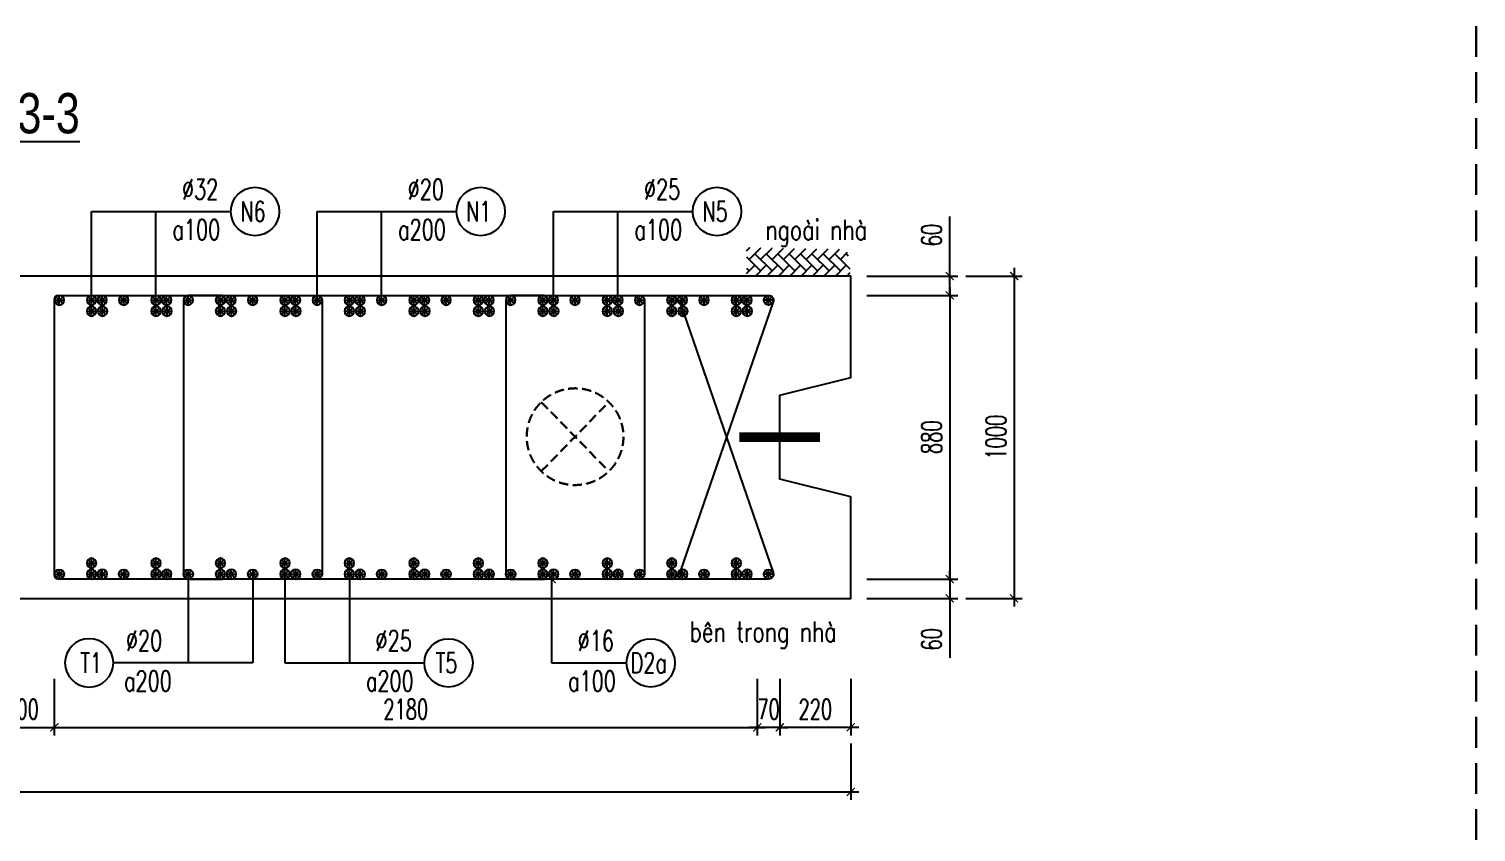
# Model space of a CAD drawing. Header units: millimetres. Extents: x -143483 to 1166745, y -1448440 to -1202244.
# Drawn here: x 187587 to 205543, y -1417672 to -1407707 of the extents above; entities that cross this region are included whole.
import ezdxf
from ezdxf.enums import TextEntityAlignment as Align

# ---------------------------------------------------------------- set-up
doc = ezdxf.new("R2010")
doc.units = ezdxf.units.MM
doc.header["$LTSCALE"] = 30
doc.header["$PDMODE"] = 3
doc.linetypes.add('DASHED', pattern=[19.05, 12.7, -6.35])
doc.layers.get('0').update_dxf_attribs({"lineweight": 9})
doc.layers.get('Defpoints').update_dxf_attribs({"lineweight": 9})
for name, color, linetype in [('ccu11-Cotthep', 9, 'Continuous'), ('ccu11-Dim', 8, 'Continuous'), ('ccu11-Hatch', 8, 'Continuous'), ('ccu11-Text', 31, 'Continuous'), ('ccu11-Thay', 7, 'Continuous'), ('ccu11-Thep', 4, 'Continuous'), ('ccu11-Thep doc', 4, 'Continuous'), ('ccu11-Thepdai', 6, 'Continuous')]:
    doc.layers.add(name, color=color, linetype=linetype)
doc.layers.add('ccu11-Khuat', color=9, linetype='DASHED', lineweight=30)
doc.layers.add('Vicom_thep doc', color=1, linetype='Continuous', lineweight=35)
doc.styles.add('ccu11-dim', font='vnsimli.shx', dxfattribs={"width": 0.65, "bigfont": 'bigfont.shx'})
doc.styles.add('ccu11-VnAvH-B', font='VHAVANB.TTF')
doc.styles.add('ccu11-vnsimli', font='vnsimli.shx', dxfattribs={"width": 0.8, "bigfont": 'vns.shx'})
doc.styles.add('ccu11-vnsimple', font='vnsimple.shx', dxfattribs={"bigfont": 'bigfont.shx'})
doc.styles.add('ccu11_simli', font='vnsimli.shx', dxfattribs={"width": 0.8})
doc.dimstyles.new('ccu11-100', dxfattribs={"dimscale": 100, "dimtxt": 2.5, "dimasz": 1, "dimexe": 1, "dimexo": 2, "dimgap": 1, "dimtad": 1, "dimdec": 0, "dimdsep": 46, "dimtxsty": 'ccu11-dim', "dimblk": 'ARCHTICK', "dimcen": -1, "dimdle": 1, "dimclrd": 256, "dimclre": 256, "dimclrt": 3, "dimadec": 0, "dimazin": 2, "dimtfac": 0.1, "dimtdec": 0, "dimtmove": 0, "dimatfit": 1, "dimldrblk": 'ARCHTICK', "dimfxl": 0, "dimtvp": 0.833333, "dimtolj": 1, "dimtzin": 12, "dimarcsym": 0})
doc.dimstyles.new('ccu11-100x4', dxfattribs={"dimscale": 100, "dimtxt": 2.5, "dimasz": 1, "dimexe": 1, "dimexo": 2, "dimgap": 1, "dimtad": 1, "dimdec": 0, "dimlfac": 0.25, "dimdsep": 46, "dimtxsty": 'ccu11-dim', "dimblk": 'ARCHTICK', "dimcen": -1, "dimdle": 1, "dimclrd": 256, "dimclre": 256, "dimclrt": 3, "dimadec": 0, "dimazin": 2, "dimtfac": 0.1, "dimtdec": 0, "dimtmove": 0, "dimatfit": 1, "dimldrblk": 'ARCHTICK', "dimfxl": 0, "dimtvp": 0.833333, "dimtolj": 1, "dimtzin": 12, "dimarcsym": 0})

# ---------------------------------------------------------------- blocks, each defined once
blk = doc.blocks.new('MCT')
at = {"ltscale": 0.005}
for p, q in [((-0.49, 0), (0.49, 0)), ((0.35, -0.35), (-0.35, 0.35)), ((-0.35, -0.35), (0.35, 0.35)), ((0, -0.49), (0, 0.49))]:
    blk.add_line(p, q, dxfattribs=at)
blk.add_circle((0, 0), 0.492, dxfattribs=at)
blk = doc.blocks.new('*U3748')
at = {"layer": 'ccu11-Thep doc', "xscale": -121.9200000001001, "yscale": 121.9200000001001, "zscale": 121.92, "rotation": 270}
blk.add_blockref('MCT', (0, 0), dxfattribs=at)
blk = doc.blocks.new('*U3749')
at = {"layer": 'ccu11-Thep doc', "color": 0, "linetype": 'ByBlock', "lineweight": -2, "transparency": 16777216}
for p in [(0, 0), (800, 0), (1600, 0), (2400, 0), (3200, 0), (4000, 0), (4800, 0), (5600, 0), (6400, 0), (7200, 0), (8000, 0)]:
    blk.add_blockref('*U3748', p, dxfattribs=at)
blk = doc.blocks.new('*U3750')
at = {"layer": 'ccu11-Thep doc', "xscale": -121.9200000001001, "yscale": 121.9200000001001, "zscale": 121.92, "rotation": 270}
blk.add_blockref('MCT', (0, 0), dxfattribs=at)
blk = doc.blocks.new('*U3751')
at = {"layer": 'ccu11-Thep doc', "color": 0, "linetype": 'ByBlock', "lineweight": -2, "transparency": 16777216}
for p in [(0, 0), (800, 0), (1600, 0), (2400, 0), (3200, 0), (4000, 0), (4800, 0), (5600, 0), (6400, 0), (7200, 0), (8000, 0)]:
    blk.add_blockref('*U3750', p, dxfattribs=at)
blk = doc.blocks.new('_ARCHTICK')
at = {"color": 0, "linetype": 'ByBlock', "const_width": 0.15}
blk.add_lwpolyline([(-0.5, -0.5), (0.5, 0.5)], dxfattribs=at)
blk = doc.blocks.new('*D3860')
at = {"layer": 'ccu11-Dim', "linetype": 'ByBlock', "lineweight": -2, "ltscale": 30, "transparency": 16777216}
for p, q in [((196904, -1415773), (196904, -1416473)), ((197784, -1415773), (197784, -1416473)), ((197884, -1416373), (196804, -1416373))]:
    blk.add_line(p, q, dxfattribs=at)
at = {"layer": 'Defpoints', "color": 0, "linetype": 'ByBlock', "ltscale": 30, "transparency": 16777216}
for p in [(196904, -1415573), (197784, -1415573), (196904, -1416373)]:
    blk.add_point(p, dxfattribs=at)
at = {"layer": 'ccu11-Dim', "linetype": 'ByBlock', "lineweight": -2, "ltscale": 30, "transparency": 16777216, "xscale": 100, "yscale": 100, "zscale": 100, "rotation": 180}
blk.add_blockref('_ARCHTICK', (196904, -1416373), dxfattribs=at)
at = {"layer": 'ccu11-Dim', "linetype": 'ByBlock', "lineweight": -2, "ltscale": 30, "transparency": 16777216, "xscale": 100, "yscale": 100, "zscale": 100}
blk.add_blockref('_ARCHTICK', (197784, -1416373), dxfattribs=at)
at = {"layer": 'ccu11-Dim', "color": 3, "linetype": 'ByBlock', "ltscale": 30, "transparency": 16777216, "insert": (197344, -1416148), "char_height": 250, "attachment_point": 5, "style": 'ccu11-dim'}
blk.add_mtext('\\A1;220', dxfattribs=at)
blk = doc.blocks.new('*D3861')
at = {"layer": 'ccu11-Dim', "linetype": 'ByBlock', "lineweight": -2, "ltscale": 30, "transparency": 16777216}
for p, q in [((175384, -1416573), (175384, -1417273)), ((197784, -1416573), (197784, -1417273)), ((175284, -1417173), (197884, -1417173))]:
    blk.add_line(p, q, dxfattribs=at)
at = {"layer": 'Defpoints', "color": 0, "linetype": 'ByBlock', "ltscale": 30, "transparency": 16777216}
for p in [(175384, -1416373), (197784, -1416373), (197784, -1417173)]:
    blk.add_point(p, dxfattribs=at)
at = {"layer": 'ccu11-Dim', "linetype": 'ByBlock', "lineweight": -2, "ltscale": 30, "transparency": 16777216, "xscale": 100, "yscale": 100, "zscale": 100, "rotation": 180}
blk.add_blockref('_ARCHTICK', (175384, -1417173), dxfattribs=at)
at = {"layer": 'ccu11-Dim', "linetype": 'ByBlock', "lineweight": -2, "ltscale": 30, "transparency": 16777216, "xscale": 100, "yscale": 100, "zscale": 100}
blk.add_blockref('_ARCHTICK', (197784, -1417173), dxfattribs=at)
at = {"layer": 'ccu11-Dim', "color": 3, "linetype": 'ByBlock', "ltscale": 30, "transparency": 16777216, "insert": (186584, -1416948), "char_height": 250, "attachment_point": 5, "style": 'ccu11-dim'}
blk.add_mtext('\\A1;5600', dxfattribs=at)
blk = doc.blocks.new('*D3862')
at = {"layer": 'ccu11-Dim', "linetype": 'ByBlock', "lineweight": -2, "ltscale": 30, "transparency": 16777216}
for p, q in [((196624, -1415773), (196624, -1416473)), ((196904, -1415773), (196904, -1416473)), ((196624, -1416373), (196524, -1416373)), ((196904, -1416373), (196624, -1416373)), ((196904, -1416373), (197004, -1416373))]:
    blk.add_line(p, q, dxfattribs=at)
at = {"layer": 'Defpoints', "color": 0, "linetype": 'ByBlock', "ltscale": 30, "transparency": 16777216}
for p in [(196624, -1415573), (196904, -1415573), (196624, -1416373)]:
    blk.add_point(p, dxfattribs=at)
at = {"layer": 'ccu11-Dim', "linetype": 'ByBlock', "lineweight": -2, "ltscale": 30, "transparency": 16777216, "xscale": 100, "yscale": 100, "zscale": 100}
blk.add_blockref('_ARCHTICK', (196624, -1416373), dxfattribs=at)
at = {"layer": 'ccu11-Dim', "linetype": 'ByBlock', "lineweight": -2, "ltscale": 30, "transparency": 16777216, "xscale": 100, "yscale": 100, "zscale": 100, "rotation": 180}
blk.add_blockref('_ARCHTICK', (196904, -1416373), dxfattribs=at)
at = {"layer": 'ccu11-Dim', "color": 3, "linetype": 'ByBlock', "ltscale": 30, "transparency": 16777216, "insert": (196764, -1416148), "char_height": 250, "attachment_point": 5, "style": 'ccu11-dim'}
blk.add_mtext('\\A1;70', dxfattribs=at)
blk = doc.blocks.new('*D3863')
at = {"layer": 'ccu11-Dim', "linetype": 'ByBlock', "lineweight": -2, "ltscale": 30, "transparency": 16777216}
for p, q in [((187102, -1415773), (187102, -1416473)), ((187902, -1415773), (187902, -1416473)), ((187002, -1416373), (188002, -1416373))]:
    blk.add_line(p, q, dxfattribs=at)
at = {"layer": 'Defpoints', "color": 0, "linetype": 'ByBlock', "ltscale": 30, "transparency": 16777216}
for p in [(187102, -1415573), (187902, -1415573), (187902, -1416373)]:
    blk.add_point(p, dxfattribs=at)
at = {"layer": 'ccu11-Dim', "linetype": 'ByBlock', "lineweight": -2, "ltscale": 30, "transparency": 16777216, "xscale": 100, "yscale": 100, "zscale": 100, "rotation": 180}
blk.add_blockref('_ARCHTICK', (187102, -1416373), dxfattribs=at)
at = {"layer": 'ccu11-Dim', "linetype": 'ByBlock', "lineweight": -2, "ltscale": 30, "transparency": 16777216, "xscale": 100, "yscale": 100, "zscale": 100}
blk.add_blockref('_ARCHTICK', (187902, -1416373), dxfattribs=at)
at = {"layer": 'ccu11-Dim', "color": 3, "linetype": 'ByBlock', "ltscale": 30, "transparency": 16777216, "insert": (187502, -1416148), "char_height": 250, "attachment_point": 5, "style": 'ccu11-dim'}
blk.add_mtext('\\A1;200', dxfattribs=at)
blk = doc.blocks.new('*D3864')
at = {"layer": 'ccu11-Dim', "linetype": 'ByBlock', "lineweight": -2, "ltscale": 30, "transparency": 16777216}
for p, q in [((187902, -1415773), (187902, -1416473)), ((196624, -1415773), (196624, -1416473)), ((187802, -1416373), (196724, -1416373))]:
    blk.add_line(p, q, dxfattribs=at)
at = {"layer": 'Defpoints', "color": 0, "linetype": 'ByBlock', "ltscale": 30, "transparency": 16777216}
for p in [(187902, -1415573), (196624, -1415573), (196624, -1416373)]:
    blk.add_point(p, dxfattribs=at)
at = {"layer": 'ccu11-Dim', "linetype": 'ByBlock', "lineweight": -2, "ltscale": 30, "transparency": 16777216, "xscale": 100, "yscale": 100, "zscale": 100, "rotation": 180}
blk.add_blockref('_ARCHTICK', (187902, -1416373), dxfattribs=at)
at = {"layer": 'ccu11-Dim', "linetype": 'ByBlock', "lineweight": -2, "ltscale": 30, "transparency": 16777216, "xscale": 100, "yscale": 100, "zscale": 100}
blk.add_blockref('_ARCHTICK', (196624, -1416373), dxfattribs=at)
at = {"layer": 'ccu11-Dim', "color": 3, "linetype": 'ByBlock', "ltscale": 30, "transparency": 16777216, "insert": (192263, -1416148), "char_height": 250, "attachment_point": 5, "style": 'ccu11-dim'}
blk.add_mtext('\\A1;2180', dxfattribs=at)
blk = doc.blocks.new('SHD')
at = {"layer": 'ccu11-Cotthep'}
blk.add_circle((300, 0), 300, dxfattribs=at)
at = {"layer": 'ccu11-Cotthep', "color": 31, "style": 'ccu11_simli', "width": 0.8}
blk.add_attdef('DK', text='', height=250, dxfattribs=at).set_placement((-101, 65), align=Align.BOTTOM_RIGHT)
blk.add_attdef('KH', text='', height=250, dxfattribs=at).set_placement((300, 0), align=Align.MIDDLE)
blk.add_attdef('KC', text='', height=250, dxfattribs=at).set_placement((-101, -142), align=Align.TOP_RIGHT)
blk = doc.blocks.new('*D3867')
at = {"layer": 'ccu11-Dim', "linetype": 'ByBlock', "lineweight": -2, "ltscale": 30, "transparency": 16777216}
for p, q in [((199012, -1410773), (199012, -1410033)), ((197984, -1410773), (199112, -1410773)), ((199012, -1411013), (199012, -1410773)), ((197984, -1411013), (199112, -1411013)), ((199012, -1411013), (199012, -1411113))]:
    blk.add_line(p, q, dxfattribs=at)
at = {"layer": 'Defpoints', "color": 0, "linetype": 'ByBlock', "ltscale": 30, "transparency": 16777216}
for p in [(197784, -1410773), (197784, -1411013), (199012, -1411013)]:
    blk.add_point(p, dxfattribs=at)
at = {"layer": 'ccu11-Dim', "linetype": 'ByBlock', "lineweight": -2, "ltscale": 30, "transparency": 16777216, "xscale": 100, "yscale": 100, "zscale": 100}
for p, rotation in [((199012, -1410773), 270), ((199012, -1411013), 90)]:
    blk.add_blockref('_ARCHTICK', p, dxfattribs=dict(at, rotation=rotation))
at = {"layer": 'ccu11-Dim', "color": 3, "linetype": 'ByBlock', "ltscale": 30, "transparency": 16777216, "insert": (198787, -1410265), "char_height": 250, "attachment_point": 5, "rotation": 90, "style": 'ccu11-dim'}
blk.add_mtext('\\A1;60', dxfattribs=at)
blk = doc.blocks.new('*D3868')
at = {"layer": 'ccu11-Dim', "linetype": 'ByBlock', "lineweight": -2, "ltscale": 30, "transparency": 16777216}
for p, q in [((199012, -1410913), (199012, -1414633)), ((197984, -1411013), (199112, -1411013)), ((197984, -1414533), (199112, -1414533))]:
    blk.add_line(p, q, dxfattribs=at)
at = {"layer": 'Defpoints', "color": 0, "linetype": 'ByBlock', "ltscale": 30, "transparency": 16777216}
for p in [(197784, -1411013), (197784, -1414533), (199012, -1414533)]:
    blk.add_point(p, dxfattribs=at)
at = {"layer": 'ccu11-Dim', "linetype": 'ByBlock', "lineweight": -2, "ltscale": 30, "transparency": 16777216, "xscale": 100, "yscale": 100, "zscale": 100}
for p, rotation in [((199012, -1411013), 90), ((199012, -1414533), 270)]:
    blk.add_blockref('_ARCHTICK', p, dxfattribs=dict(at, rotation=rotation))
at = {"layer": 'ccu11-Dim', "color": 3, "linetype": 'ByBlock', "ltscale": 30, "transparency": 16777216, "insert": (198787, -1412773), "char_height": 250, "attachment_point": 5, "rotation": 90, "style": 'ccu11-dim'}
blk.add_mtext('\\A1;880', dxfattribs=at)
blk = doc.blocks.new('*D3869')
at = {"layer": 'ccu11-Dim', "linetype": 'ByBlock', "lineweight": -2, "ltscale": 30, "transparency": 16777216}
for p, q in [((199012, -1414533), (199012, -1414433)), ((197984, -1414533), (199112, -1414533)), ((199012, -1414533), (199012, -1414773)), ((197984, -1414773), (199112, -1414773)), ((199012, -1414773), (199012, -1415512))]:
    blk.add_line(p, q, dxfattribs=at)
at = {"layer": 'Defpoints', "color": 0, "linetype": 'ByBlock', "ltscale": 30, "transparency": 16777216}
for p in [(197784, -1414533), (199012, -1414533), (197784, -1414773)]:
    blk.add_point(p, dxfattribs=at)
at = {"layer": 'ccu11-Dim', "linetype": 'ByBlock', "lineweight": -2, "ltscale": 30, "transparency": 16777216, "xscale": 100, "yscale": 100, "zscale": 100}
for p, rotation in [((199012, -1414533), 270), ((199012, -1414773), 90)]:
    blk.add_blockref('_ARCHTICK', p, dxfattribs=dict(at, rotation=rotation))
at = {"layer": 'ccu11-Dim', "color": 3, "linetype": 'ByBlock', "ltscale": 30, "transparency": 16777216, "insert": (198787, -1415281), "char_height": 250, "attachment_point": 5, "rotation": 90, "style": 'ccu11-dim'}
blk.add_mtext('\\A1;60', dxfattribs=at)
blk = doc.blocks.new('*D3870')
at = {"layer": 'ccu11-Dim', "linetype": 'ByBlock', "lineweight": -2, "ltscale": 30, "transparency": 16777216}
for p, q in [((199812, -1410673), (199812, -1414873)), ((199212, -1410773), (199912, -1410773)), ((199212, -1414773), (199912, -1414773))]:
    blk.add_line(p, q, dxfattribs=at)
at = {"layer": 'Defpoints', "color": 0, "linetype": 'ByBlock', "ltscale": 30, "transparency": 16777216}
for p in [(199012, -1410773), (199012, -1414773), (199812, -1414773)]:
    blk.add_point(p, dxfattribs=at)
at = {"layer": 'ccu11-Dim', "linetype": 'ByBlock', "lineweight": -2, "ltscale": 30, "transparency": 16777216, "xscale": 100, "yscale": 100, "zscale": 100}
for p, rotation in [((199812, -1410773), 90), ((199812, -1414773), 270)]:
    blk.add_blockref('_ARCHTICK', p, dxfattribs=dict(at, rotation=rotation))
at = {"layer": 'ccu11-Dim', "color": 3, "linetype": 'ByBlock', "ltscale": 30, "transparency": 16777216, "insert": (199587, -1412773), "char_height": 250, "attachment_point": 5, "rotation": 90, "style": 'ccu11-dim'}
blk.add_mtext('\\A1;1000', dxfattribs=at)
blk = doc.blocks.new('ccu11_block_thep')
at = {"layer": 'ccu11-Thep', "color": 3}
for p, q in [((-0.4, 0), (0.4, 0)), ((-0.28, 0.28), (0.28, -0.28)), ((0.28, 0.28), (-0.28, -0.28)), ((0, 0.4), (0, -0.4))]:
    blk.add_line(p, q, dxfattribs=at)
at = {"layer": 'ccu11-Thep', "color": 1, "const_width": 0.0667}
blk.add_lwpolyline([(-0.4, 0, 1), (0.4, 0, 1), (-0.4, 0, 1)], format="xyb", dxfattribs=at)
at = {"layer": 'ccu11-Thep', "color": 1}
blk.add_circle((0, 0), 0.4, dxfattribs=at)
blk = doc.blocks.new('*U3752')
at = {"layer": 'Vicom_thep doc', "xscale": -150, "yscale": 150, "zscale": 150, "rotation": 180}
blk.add_blockref('ccu11_block_thep', (0, 0), dxfattribs=at)
blk = doc.blocks.new('*U3753')
at = {"layer": 'ccu11-Thep doc', "color": 0, "linetype": 'ByBlock', "lineweight": -2, "transparency": 16777216}
for p in [(0, 0), (800, 0), (1600, 0), (2400, 0), (3200, 0), (4000, 0), (4800, 0), (5600, 0), (6400, 0), (7200, 0), (8000, 0)]:
    blk.add_blockref('*U3752', p, dxfattribs=at)
blk = doc.blocks.new('*U3756')
at = {"layer": 'Vicom_thep doc', "xscale": -150, "yscale": 150, "zscale": 150, "rotation": 180}
blk.add_blockref('ccu11_block_thep', (0, 0), dxfattribs=at)
blk = doc.blocks.new('*U3757')
at = {"layer": 'ccu11-Thep doc', "color": 0, "linetype": 'ByBlock', "lineweight": -2, "transparency": 16777216}
for p in [(0, 0), (800, 0), (1600, 0), (2400, 0), (3200, 0), (4000, 0), (4800, 0), (5600, 0), (6400, 0), (7200, 0), (8000, 0)]:
    blk.add_blockref('*U3756', p, dxfattribs=at)
blk = doc.blocks.new('*U3760')
at = {"layer": 'Vicom_thep doc', "xscale": -150, "yscale": 150, "zscale": 150, "rotation": 180}
blk.add_blockref('ccu11_block_thep', (0, 0), dxfattribs=at)
blk = doc.blocks.new('*U3761')
at = {"layer": 'ccu11-Thep doc', "color": 0, "linetype": 'ByBlock', "lineweight": -2, "transparency": 16777216}
for p in [(0, 0), (800, 0), (1600, 0), (2400, 0), (3200, 0), (4000, 0), (4800, 0), (5600, 0), (6400, 0), (7200, 0), (8000, 0)]:
    blk.add_blockref('*U3760', p, dxfattribs=at)
blk = doc.blocks.new('*U3816')
at = {"layer": 'Vicom_thep doc', "xscale": -150, "yscale": 150, "zscale": 150, "rotation": 180}
blk.add_blockref('ccu11_block_thep', (0, 0), dxfattribs=at)
blk = doc.blocks.new('*U3817')
at = {"layer": 'ccu11-Thep doc', "color": 0, "linetype": 'ByBlock', "lineweight": -2, "transparency": 16777216}
for p in [(0, 0), (800, 0), (1600, 0), (2400, 0), (3200, 0), (4000, 0), (4800, 0), (5600, 0), (6400, 0), (7200, 0), (8000, 0)]:
    blk.add_blockref('*U3816', p, dxfattribs=at)
blk = doc.blocks.new('*U3824')
at = {"layer": 'Vicom_thep doc', "xscale": -150, "yscale": 150, "zscale": 150, "rotation": 180}
blk.add_blockref('ccu11_block_thep', (0, 0), dxfattribs=at)
blk = doc.blocks.new('*U3825')
at = {"layer": 'ccu11-Thep doc', "color": 0, "linetype": 'ByBlock', "lineweight": -2, "transparency": 16777216}
for p in [(0, 0), (800, 0), (1600, 0), (2400, 0), (3200, 0), (4000, 0), (4800, 0), (5600, 0), (6400, 0), (7200, 0), (8000, 0)]:
    blk.add_blockref('*U3824', p, dxfattribs=at)
blk = doc.blocks.new('*U3949')
at = {"layer": 'Vicom_thep doc', "xscale": -150, "yscale": 150, "zscale": 150, "rotation": 180}
blk.add_blockref('ccu11_block_thep', (0, 0), dxfattribs=at)
blk = doc.blocks.new('*U3950')
at = {"layer": 'ccu11-Thep doc', "color": 0, "linetype": 'ByBlock', "lineweight": -2, "transparency": 16777216}
for p in [(0, 0), (800, 0), (1600, 0), (2400, 0), (3200, 0), (4000, 0), (4800, 0), (5600, 0), (6400, 0), (7200, 0), (8000, 0)]:
    blk.add_blockref('*U3949', p, dxfattribs=at)
blk = doc.blocks.new('*U3953')
at = {"layer": 'Vicom_thep doc', "xscale": -150, "yscale": 150, "zscale": 150, "rotation": 180}
blk.add_blockref('ccu11_block_thep', (0, 0), dxfattribs=at)
blk = doc.blocks.new('*U3954')
at = {"layer": 'ccu11-Thep doc', "color": 0, "linetype": 'ByBlock', "lineweight": -2, "transparency": 16777216}
for p in [(0, 0), (800, 0), (1600, 0), (2400, 0), (3200, 0), (4000, 0), (4800, 0), (5600, 0), (6400, 0), (7200, 0), (8000, 0)]:
    blk.add_blockref('*U3953', p, dxfattribs=at)

msp = doc.modelspace()

# ---------------------------------------------------------------- hatches: boundary and pattern name
at = {"layer": 'ccu11-Hatch', "ltscale": 10}
h = msp.add_hatch(dxfattribs=at)
h.set_pattern_fill('AR-HBONE', color=256, scale=25, angle=270, style=0)
h.set_pattern_definition([(45, (-3065359.3, 365683.33), (141.4213562, 4e-14), [300, -100]), (315, (-3065288.58, 365754.04), (141.4213562, 4e-14), [300, -100])])
h.paths.add_polyline_path([(196491.2, -1410420.14), (196491.2, -1410772.87), (197783.56, -1410772.87), (197740.7, -1410441.56)])

# ---------------------------------------------------------------- linework, layer by layer
at = {"layer": 'ccu11-Khuat'}
msp.add_line((205542.51, -1384812.07), (205542.51, -1441879.92), dxfattribs=at)
at = {"layer": 'ccu11-Khuat', "ltscale": 0.3}
for p, q in [((193944.45, -1412337.15), (194782.68, -1413195.86)), ((193944.45, -1413195.86), (194782.68, -1412337.15))]:
    msp.add_line(p, q, dxfattribs=at)
msp.add_circle((194363.56, -1412766.51), 600, dxfattribs=at)
at = {"layer": 'ccu11-Thay'}
msp.add_lwpolyline([(175383.56, -1414772.87), (197783.56, -1414772.87), (197783.56, -1413512.87), (196903.8, -1413292.87), (196903.8, -1412252.87), (197783.56, -1412032.87), (197783.56, -1410772.87), (175383.56, -1410772.87), (175383.56, -1412032.87), (174503.8, -1412252.87), (174503.8, -1413292.87), (175383.56, -1413512.87)], close=True, dxfattribs=at)
at = {"layer": 'ccu11-Thep', "const_width": 120}
msp.add_lwpolyline([(196403.56, -1412772.87), (197403.56, -1412772.87)], dxfattribs=at)
at = {"layer": 'ccu11-Thepdai'}
for points in [[(194835.36, -1411012.87), (195555.83, -1411012.87, -0.23620228), (195667.6, -1411105.62), (196821.47, -1414452.37, -0.5204497), (196765.08, -1414532.87), (187953.56, -1414532.87, -0.41421356), (187903.56, -1414482.87), (187903.56, -1411062.87, -0.41421356), (187953.56, -1411012.87), (196765.08, -1411012.87, -0.5204497), (196821.47, -1411093.37), (195667.6, -1414440.12, -0.23620228), (195555.83, -1414532.87), (194835.36, -1414532.87)], [(189983.56, -1411012.87), (189563.56, -1411012.87, 0.41421356), (189503.56, -1411072.87), (189503.56, -1414472.87, 0.41421356), (189563.56, -1414532.87), (189983.56, -1414532.87)], [(190743.56, -1411012.87), (191163.56, -1411012.87, -0.41421356), (191223.56, -1411072.87), (191223.56, -1414472.87, -0.41421356), (191163.56, -1414532.87), (190743.56, -1414532.87)], [(193983.56, -1411012.87), (193563.56, -1411012.87, 0.41421356), (193503.56, -1411072.87), (193503.56, -1414472.87, 0.41421356), (193563.56, -1414532.87), (193983.56, -1414532.87)], [(194743.56, -1411012.87), (195163.56, -1411012.87, -0.41421356), (195223.56, -1411072.87), (195223.56, -1414472.87, -0.41421356), (195163.56, -1414532.87), (194743.56, -1414532.87)]]:
    msp.add_lwpolyline(points, format="xyb", dxfattribs=at)

# ---------------------------------------------------------------- block references
at = {"layer": 'ccu11-Cotthep'}
ref = msp.add_blockref('SHD', (190092.56, -1409972.51), dxfattribs=at)
ref.add_attrib('KH', 'N6', dxfattribs={"color": 31, "height": 250, "style": 'ccu11-vnsimple', "width": 0.7}).set_placement((190367.56, -1409972.51), align=Align.MIDDLE_CENTER)
ref.add_attrib('KC', 'a100', dxfattribs={"color": 31, "height": 250, "style": 'ccu11-vnsimple', "width": 0.7}).set_placement((189663.98, -1410072.51), align=Align.TOP_CENTER)
ref.add_attrib('DK', '`32', dxfattribs={"color": 31, "height": 250, "style": 'ccu11-vnsimple', "width": 0.7}).set_placement((189711.78, -1409897.51), align=Align.BOTTOM_CENTER)
ref = msp.add_blockref('SHD', (192892.56, -1409972.51), dxfattribs=at)
ref.add_attrib('KH', 'N1', dxfattribs={"color": 31, "height": 250, "style": 'ccu11-vnsimple', "width": 0.7}).set_placement((193167.56, -1409972.51), align=Align.MIDDLE_CENTER)
ref.add_attrib('KC', 'a200', dxfattribs={"color": 31, "height": 250, "style": 'ccu11-vnsimple', "width": 0.7}).set_placement((192463.98, -1410072.51), align=Align.TOP_CENTER)
ref.add_attrib('DK', '`20', dxfattribs={"color": 31, "height": 250, "style": 'ccu11-vnsimple', "width": 0.7}).set_placement((192511.78, -1409897.51), align=Align.BOTTOM_CENTER)
ref = msp.add_blockref('SHD', (195824.6, -1409972.51), dxfattribs=at)
ref.add_attrib('KH', 'N5', dxfattribs={"color": 31, "height": 250, "style": 'ccu11-vnsimple', "width": 0.7}).set_placement((196099.6, -1409972.51), align=Align.MIDDLE_CENTER)
ref.add_attrib('KC', 'a100', dxfattribs={"color": 31, "height": 250, "style": 'ccu11-vnsimple', "width": 0.7}).set_placement((195396.02, -1410072.51), align=Align.TOP_CENTER)
ref.add_attrib('DK', '`25', dxfattribs={"color": 31, "height": 250, "style": 'ccu11-vnsimple', "width": 0.7}).set_placement((195443.82, -1409897.51), align=Align.BOTTOM_CENTER)
ref = msp.add_blockref('SHD', (188634.56, -1415573.23), dxfattribs=dict(at, xscale=-1))
ref.add_attrib('KH', 'T1', dxfattribs={"color": 31, "height": 250, "style": 'ccu11-vnsimple', "width": 0.7}).set_placement((188359.56, -1415573.23), align=Align.MIDDLE_CENTER)
ref.add_attrib('KC', 'a200', dxfattribs={"color": 31, "height": 250, "style": 'ccu11-vnsimple', "width": 0.7}).set_placement((189063.14, -1415673.23), align=Align.TOP_CENTER)
ref.add_attrib('DK', '`20', dxfattribs={"color": 31, "height": 250, "style": 'ccu11-vnsimple', "width": 0.7}).set_placement((189015.34, -1415498.23), align=Align.BOTTOM_CENTER)
ref = msp.add_blockref('SHD', (192493.24, -1415573.23), dxfattribs=at)
ref.add_attrib('KH', 'T5', dxfattribs={"color": 31, "height": 250, "style": 'ccu11-vnsimple', "width": 0.7}).set_placement((192768.24, -1415573.23), align=Align.MIDDLE_CENTER)
ref.add_attrib('KC', 'a200', dxfattribs={"color": 31, "height": 250, "style": 'ccu11-vnsimple', "width": 0.7}).set_placement((192064.66, -1415673.23), align=Align.TOP_CENTER)
ref.add_attrib('DK', '`25', dxfattribs={"color": 31, "height": 250, "style": 'ccu11-vnsimple', "width": 0.7}).set_placement((192112.46, -1415498.23), align=Align.BOTTOM_CENTER)
ref = msp.add_blockref('SHD', (195001.89, -1415573.23), dxfattribs=at)
ref.add_attrib('KH', 'D2a', dxfattribs={"color": 31, "height": 250, "style": 'ccu11-vnsimple', "width": 0.7}).set_placement((195276.89, -1415573.23), align=Align.MIDDLE_CENTER)
ref.add_attrib('KC', 'a100', dxfattribs={"color": 31, "height": 250, "style": 'ccu11-vnsimple', "width": 0.7}).set_placement((194573.31, -1415673.23), align=Align.TOP_CENTER)
ref.add_attrib('DK', '`16', dxfattribs={"color": 31, "height": 250, "style": 'ccu11-vnsimple', "width": 0.7}).set_placement((194621.11, -1415498.23), align=Align.BOTTOM_CENTER)
at = {"layer": 'ccu11-Thep doc'}
for name, p in [('*U3749', (187963.56, -1411072.87)), ('*U3753', (188363.56, -1411072.87)), ('*U3761', (188495.6, -1411072.87)), ('*U3817', (188363.56, -1411209.32)), ('*U3950', (188500.78, -1411209.32)), ('*U3825', (188363.56, -1414335.47)), ('*U3757', (188363.56, -1414472.87)), ('*U3954', (188497.74, -1414472.87))]:
    msp.add_blockref(name, p, dxfattribs=at)
at = {"layer": 'ccu11-Thep doc', "xscale": 121.9200000001001, "yscale": 121.9200000001001, "zscale": 121.9200000001001, "rotation": 90.00000000000001}
for p in [(196763.91, -1411072.87), (196763.91, -1414472.87)]:
    msp.add_blockref('MCT', p, dxfattribs=at)
at = {"layer": 'ccu11-Thep doc', "xscale": -1, "rotation": 180}
msp.add_blockref('*U3751', (187963.56, -1414472.87), dxfattribs=at)

# ---------------------------------------------------------------- texts
at = {"layer": 'ccu11-Text', "color": 3, "style": 'ccu11-VnAvH-B', "width": 0.8}
msp.add_text('%%UmÆt c¾t 3-3', height=500, dxfattribs=at).set_placement((186583.56, -1409002.74), align=Align.CENTER)
at = {"layer": 'ccu11-Text', "linetype": 'Continuous', "style": 'ccu11-vnsimli', "width": 0.75}
for s, p in [('ngoµi nhµ', (197354.39, -1410324.72)), ('bªn trong nhµ', (196696.15, -1415311.33))]:
    msp.add_text(s, height=250, dxfattribs=at).set_placement(p, align=Align.CENTER)

# ---------------------------------------------------------------- dimensions: what is measured, and where the dimension line sits
at = {"layer": 'ccu11-Dim', "linetype": 'ByBlock', "ltscale": 30}
for base, p1, p2, angle, picture, middle in [((199011.96, -1411012.87), (197783.56, -1410772.87), (197783.56, -1411012.87), 90, '*D3867', (199011.96, -1410264.88)), ((199011.96, -1414532.87), (197783.56, -1414772.87), (197783.56, -1414532.87), 270, '*D3869', (199011.96, -1415280.85))]:
    dim = msp.add_linear_dim(base=base, p1=p1, p2=p2, angle=angle, dimstyle='ccu11-100x4', dxfattribs=at)
    dim.commit()
    dim.dimension.update_dxf_attribs({"geometry": picture, "text_midpoint": middle, "dimtype": 160})
dim = msp.add_linear_dim(base=(199811.96, -1414772.87), p1=(199011.96, -1410772.87), p2=(199011.96, -1414772.87), angle=90, dimstyle='ccu11-100x4', dxfattribs=at)
dim.commit()
dim.dimension.update_dxf_attribs({"geometry": '*D3870', "text_midpoint": (199586.96, -1412772.87)})
dim = msp.add_linear_dim(base=(199011.96, -1414532.87), p1=(197783.56, -1411012.87), p2=(197783.56, -1414532.87), angle=90, dimstyle='ccu11-100x4', override={"dimtmove": 1}, dxfattribs=at)
dim.commit()
dim.dimension.update_dxf_attribs({"geometry": '*D3868', "text_midpoint": (198786.96, -1412772.87)})
for base, p1, p2, picture, middle in [((187902.06, -1416373.23), (187102.06, -1415573.23), (187902.06, -1415573.23), '*D3863', (187502.06, -1416148.23)), ((196623.56, -1416373.23), (187902.06, -1415573.23), (196623.56, -1415573.23), '*D3864', (192262.81, -1416148.23)), ((196903.56, -1416373.23), (197783.56, -1415573.23), (196903.56, -1415573.23), '*D3860', (197343.56, -1416148.23)), ((197783.56, -1417173.23), (175383.56, -1416373.23), (197783.56, -1416373.23), '*D3861', (186583.56, -1416948.23))]:
    dim = msp.add_linear_dim(base=base, p1=p1, p2=p2, dimstyle='ccu11-100x4', dxfattribs=at)
    dim.commit()
    dim.dimension.update_dxf_attribs({"geometry": picture, "text_midpoint": middle})
dim = msp.add_linear_dim(base=(196623.56, -1416373.23), p1=(196903.56, -1415573.23), p2=(196623.56, -1415573.23), dimstyle='ccu11-100x4', override={"dimtix": 1}, dxfattribs=at)
dim.commit()
dim.dimension.update_dxf_attribs({"geometry": '*D3862', "text_midpoint": (196763.56, -1416148.23)})

# ---------------------------------------------------------------- leaders
at = {"layer": 'ccu11-Cotthep'}
for points in [[(188363.56, -1411072.87), (188363.56, -1409972.51), (190092.56, -1409972.51)], [(189163.56, -1411072.87), (189163.56, -1409972.51), (190092.56, -1409972.51)], [(191163.56, -1411072.87), (191163.56, -1409972.51), (192892.56, -1409972.51)], [(191963.56, -1411072.87), (191963.56, -1409972.51), (192892.56, -1409972.51)], [(194095.6, -1411072.87), (194095.6, -1409972.51), (195824.6, -1409972.51)], [(194895.6, -1411072.87), (194895.6, -1409972.51), (195824.6, -1409972.51)], [(190363.56, -1414472.87), (190363.56, -1415573.23), (188634.56, -1415573.23)], [(189563.56, -1414472.87), (189563.56, -1415573.23), (188634.56, -1415573.23)], [(190764.24, -1414472.87), (190764.24, -1415573.23), (192493.24, -1415573.23)], [(191564.24, -1414472.87), (191564.24, -1415573.23), (192493.24, -1415573.23)]]:
    msp.add_leader(points, dimstyle='ccu11-100', override={"dimasz": 1.5, "dimgap": 1, "dimtad": 0, "dimldrblk": 'None', "dimfxl": 3, "dimfxlon": 1, "dimtfill": 1, "dimarcsym": 1}, dxfattribs=at)
at = {"layer": 'ccu11-Cotthep', "linetype": 'ByBlock', "ltscale": 30}
msp.add_leader([(194072.89, -1414532.87), (194072.89, -1415573.23), (195001.89, -1415573.23)], dimstyle='ccu11-100x4', dxfattribs=at)

doc.saveas('drawing.dxf')
